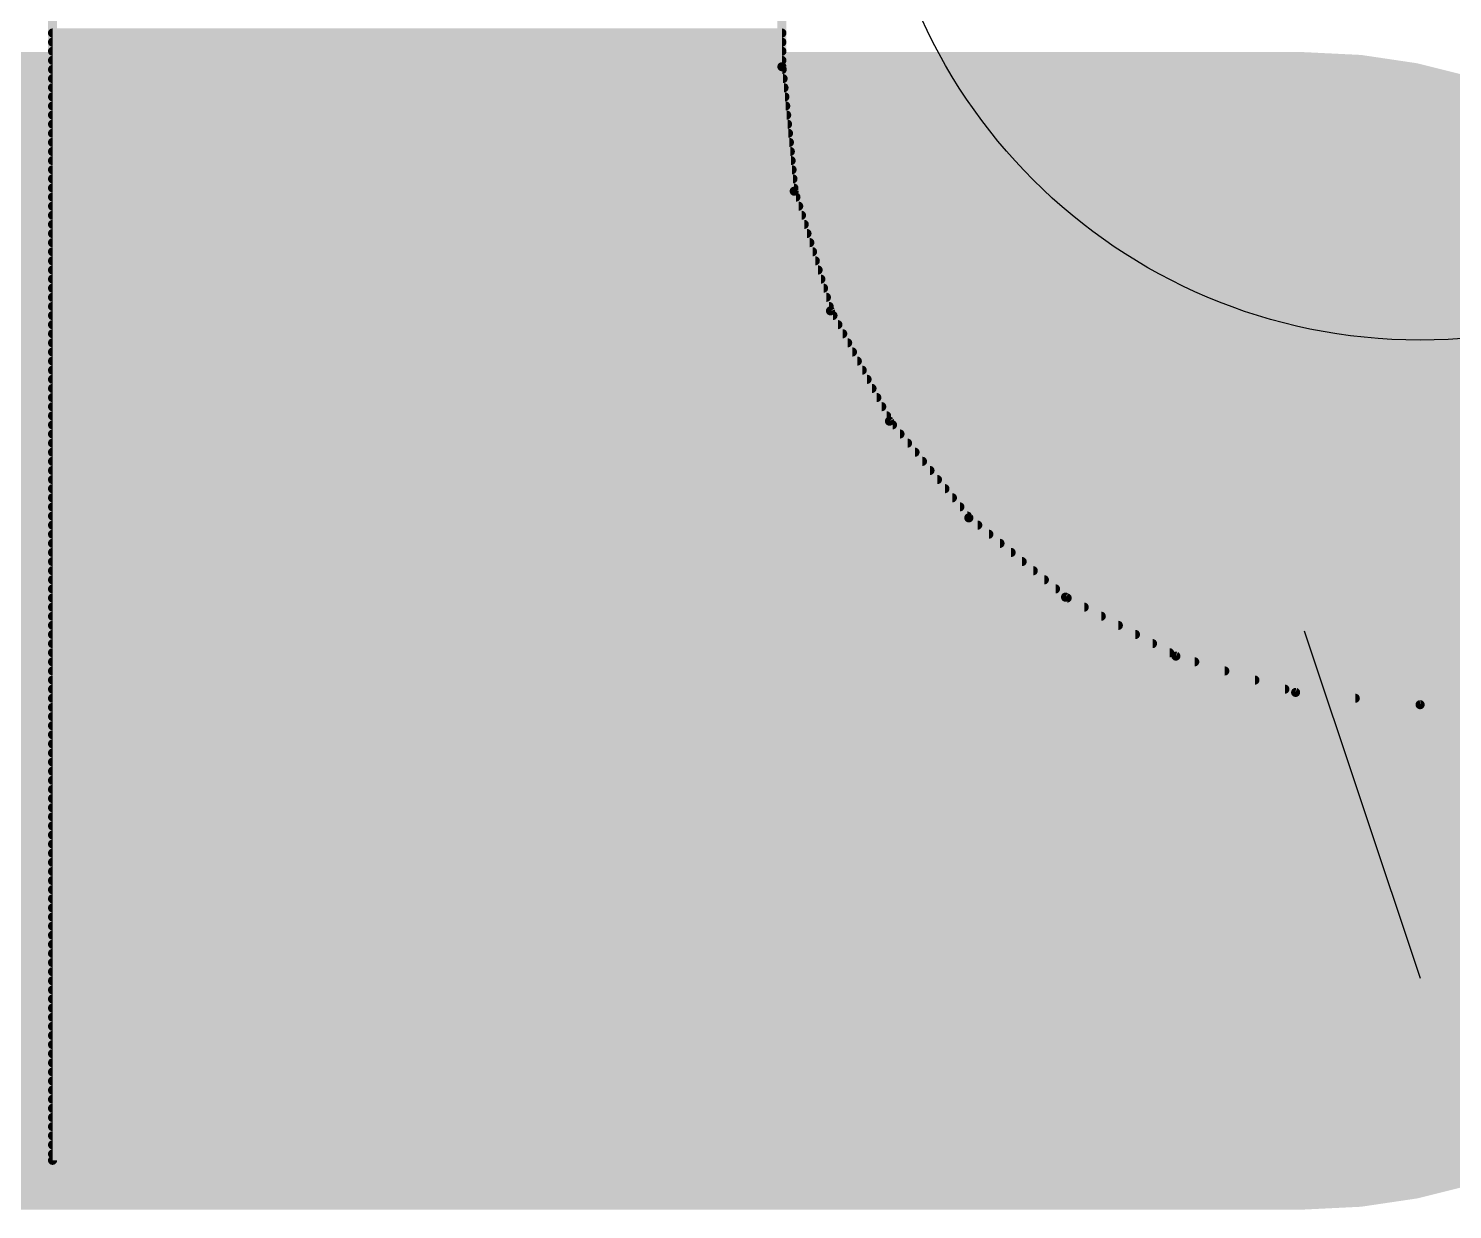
# Model space of a CAD drawing. Extents: x -15 to 70, y 0 to 100.
# Drawn here: x 36.32 to 37.882, y 58.899 to 60.195 of the extents above; entities that cross this region are included whole.
import ezdxf

# ---------------------------------------------------------------- set-up
doc = ezdxf.new("R2010")
doc.units = 0
for name, color, linetype in [('1', 12, 'CONTINUOUS'), ('16', 132, 'CONTINUOUS'), ('19', 53, 'CONTINUOUS'), ('20', 31, 'CONTINUOUS')]:
    doc.layers.add(name, color=color, linetype=linetype)

# ---------------------------------------------------------------- blocks, each defined once
blk = doc.blocks.new('RECT')
blk.add_solid([(-0.5, -0.5), (0.5, -0.5), (-0.5, 0.5), (0.5, 0.5)])

msp = doc.modelspace()

# ---------------------------------------------------------------- linework, layer by layer
at = {"layer": '1', "const_width": 0.01}
for points in [[(36.346, 58.953), (36.346, 61.043)], [(37.146, 61.043), (37.146, 60.153)], [(36.346, 60.19), (37.146, 60.19)], [(36.346, 60.18), (37.146, 60.18)], [(36.346, 60.17), (37.146, 60.17)], [(36.346, 60.16), (37.146, 60.16)], [(36.346, 60.15), (37.1463, 60.15)], [(37.146, 60.153), (37.1594, 60.0164)], [(36.346, 60.14), (37.1473, 60.14)], [(36.346, 60.13), (37.1483, 60.13)], [(36.346, 60.12), (37.1493, 60.12)], [(36.346, 60.11), (37.1502, 60.11)], [(36.346, 60.1), (37.1512, 60.1)], [(36.346, 60.09), (37.1522, 60.09)], [(36.346, 60.08), (37.1532, 60.08)], [(36.346, 60.07), (37.1542, 60.07)], [(36.346, 60.06), (37.1552, 60.06)], [(36.346, 60.05), (37.1561, 60.05)], [(36.346, 60.04), (37.1571, 60.04)], [(36.346, 60.03), (37.1581, 60.03)], [(36.346, 60.02), (37.1591, 60.02)], [(36.346, 60.01), (37.1614, 60.01)], [(37.1594, 60.0164), (37.1993, 59.8851)], [(36.346, 60), (37.1644, 60)], [(36.346, 59.99), (37.1675, 59.99)], [(36.346, 59.98), (37.1705, 59.98)], [(36.346, 59.97), (37.1735, 59.97)], [(36.346, 59.96), (37.1766, 59.96)], [(36.346, 59.95), (37.1796, 59.95)], [(36.346, 59.94), (37.1826, 59.94)], [(36.346, 59.93), (37.1857, 59.93)], [(36.346, 59.92), (37.1887, 59.92)], [(36.346, 59.91), (37.1917, 59.91)], [(36.346, 59.9), (37.1948, 59.9)], [(36.346, 59.89), (37.1978, 59.89)], [(37.1993, 59.8851), (37.264, 59.7641)], [(36.346, 59.88), (37.202, 59.88)], [(36.346, 59.87), (37.2074, 59.87)], [(36.346, 59.86), (37.2127, 59.86)], [(36.346, 59.85), (37.2181, 59.85)], [(36.346, 59.84), (37.2234, 59.84)], [(36.346, 59.83), (37.2287, 59.83)], [(36.346, 59.82), (37.2341, 59.82)], [(36.346, 59.81), (37.2394, 59.81)], [(36.346, 59.8), (37.2448, 59.8)], [(36.346, 59.79), (37.2501, 59.79)], [(36.346, 59.78), (37.2555, 59.78)], [(36.346, 59.77), (37.2608, 59.77)], [(36.346, 59.76), (37.2673, 59.76)], [(37.264, 59.7641), (37.351, 59.658)], [(36.346, 59.75), (37.2755, 59.75)], [(36.346, 59.74), (37.2838, 59.74)], [(36.346, 59.73), (37.292, 59.73)], [(36.346, 59.72), (37.3002, 59.72)], [(36.346, 59.71), (37.3084, 59.71)], [(36.346, 59.7), (37.3166, 59.7)], [(36.346, 59.69), (37.3248, 59.69)], [(36.346, 59.68), (37.333, 59.68)], [(36.346, 59.67), (37.3412, 59.67)], [(36.346, 59.66), (37.3494, 59.66)], [(36.346, 59.65), (37.3608, 59.65)], [(37.351, 59.658), (37.4571, 59.571)], [(36.346, 59.64), (37.373, 59.64)], [(36.346, 59.63), (37.3852, 59.63)], [(36.346, 59.62), (37.3974, 59.62)], [(36.346, 59.61), (37.4095, 59.61)], [(36.346, 59.6), (37.4217, 59.6)], [(36.346, 59.59), (37.4339, 59.59)], [(36.346, 59.58), (37.4461, 59.58)], [(36.346, 59.57), (37.4589, 59.57)], [(37.4571, 59.571), (37.5781, 59.5063)], [(36.346, 59.56), (37.4776, 59.56)], [(36.346, 59.55), (37.4963, 59.55)], [(36.346, 59.54), (37.515, 59.54)], [(36.346, 59.53), (37.5338, 59.53)], [(36.346, 59.52), (37.5525, 59.52)], [(36.346, 59.51), (37.5712, 59.51)], [(37.5781, 59.5063), (37.7094, 59.4665)], [(36.346, 59.5), (37.5988, 59.5)], [(36.346, 59.49), (37.6318, 59.49)], [(36.346, 59.48), (37.6648, 59.48)], [(36.346, 59.47), (37.6977, 59.47)], [(36.346, 59.46), (37.7749, 59.46)], [(37.7094, 59.4665), (37.846, 59.453)], [(37.846, 59.453), (37.9826, 59.4665)], [(36.346, 59.45), (39.346, 59.45)], [(36.346, 59.44), (39.346, 59.44)], [(36.346, 59.43), (39.346, 59.43)], [(36.346, 59.42), (39.346, 59.42)], [(36.346, 59.41), (39.346, 59.41)], [(36.346, 59.4), (39.346, 59.4)], [(36.346, 59.39), (39.346, 59.39)], [(36.346, 59.38), (39.346, 59.38)], [(36.346, 59.37), (39.346, 59.37)], [(36.346, 59.36), (39.346, 59.36)], [(36.346, 59.35), (39.346, 59.35)], [(36.346, 59.34), (39.346, 59.34)], [(36.346, 59.33), (39.346, 59.33)], [(36.346, 59.32), (39.346, 59.32)], [(36.346, 59.31), (39.346, 59.31)], [(36.346, 59.3), (39.346, 59.3)], [(36.346, 59.29), (39.346, 59.29)], [(36.346, 59.28), (39.346, 59.28)], [(36.346, 59.27), (39.346, 59.27)], [(36.346, 59.26), (39.346, 59.26)], [(36.346, 59.25), (39.346, 59.25)], [(36.346, 59.24), (39.346, 59.24)], [(36.346, 59.23), (39.346, 59.23)], [(36.346, 59.22), (39.346, 59.22)], [(36.346, 59.21), (39.346, 59.21)], [(36.346, 59.2), (39.346, 59.2)], [(36.346, 59.19), (39.346, 59.19)], [(36.346, 59.18), (39.346, 59.18)], [(36.346, 59.17), (39.346, 59.17)], [(36.346, 59.16), (39.346, 59.16)], [(36.346, 59.15), (39.346, 59.15)], [(36.346, 59.14), (39.346, 59.14)], [(36.346, 59.13), (39.346, 59.13)], [(36.346, 59.12), (39.346, 59.12)], [(36.346, 59.11), (39.346, 59.11)], [(36.346, 59.1), (39.346, 59.1)], [(36.346, 59.09), (39.346, 59.09)], [(36.346, 59.08), (39.346, 59.08)], [(36.346, 59.07), (39.346, 59.07)], [(36.346, 59.06), (39.346, 59.06)], [(36.346, 59.05), (39.346, 59.05)], [(36.346, 59.04), (39.346, 59.04)], [(36.346, 59.03), (39.346, 59.03)], [(36.346, 59.02), (39.346, 59.02)], [(36.346, 59.01), (39.346, 59.01)], [(36.346, 59), (39.346, 59)], [(36.346, 58.99), (39.346, 58.99)], [(36.346, 58.98), (39.346, 58.98)], [(36.346, 58.97), (39.346, 58.97)], [(36.346, 58.96), (39.346, 58.96)], [(39.346, 58.953), (36.346, 58.953)]]:
    msp.add_lwpolyline(points, dxfattribs=at)
at = {"layer": '1', "const_width": 0.005}
for points in [[(36.346, 60.1925, 1), (36.346, 60.1875)], [(36.346, 60.1825, 1), (36.346, 60.1775)], [(37.146, 60.1875, 1), (37.146, 60.1925)], [(37.146, 60.1775, 1), (37.146, 60.1825)], [(36.346, 60.1725, 1), (36.346, 60.1675)], [(37.146, 60.1675, 1), (37.146, 60.1725)], [(36.346, 60.1625, 1), (36.346, 60.1575)], [(36.346, 60.1525, 1), (36.346, 60.1475)], [(37.1485, 60.1532, 1), (37.1435, 60.1528)], [(37.1435, 60.153, 1), (37.1485, 60.153)], [(37.146, 60.1575, 1), (37.146, 60.1625)], [(37.1463, 60.1475, 1), (37.1463, 60.1525)], [(36.346, 60.1425, 1), (36.346, 60.1375)], [(37.1473, 60.1375, 1), (37.1473, 60.1425)], [(36.346, 60.1325, 1), (36.346, 60.1275)], [(36.346, 60.1225, 1), (36.346, 60.1175)], [(37.1483, 60.1275, 1), (37.1483, 60.1325)], [(37.1493, 60.1175, 1), (37.1493, 60.1225)], [(36.346, 60.1125, 1), (36.346, 60.1075)], [(36.346, 60.1025, 1), (36.346, 60.0975)], [(37.1502, 60.1075, 1), (37.1502, 60.1125)], [(37.1512, 60.0975, 1), (37.1512, 60.1025)], [(36.346, 60.0925, 1), (36.346, 60.0875)], [(37.1522, 60.0875, 1), (37.1522, 60.0925)], [(36.346, 60.0825, 1), (36.346, 60.0775)], [(36.346, 60.0725, 1), (36.346, 60.0675)], [(37.1532, 60.0775, 1), (37.1532, 60.0825)], [(37.1542, 60.0675, 1), (37.1542, 60.0725)], [(36.346, 60.0625, 1), (36.346, 60.0575)], [(37.1552, 60.0575, 1), (37.1552, 60.0625)], [(36.346, 60.0525, 1), (36.346, 60.0475)], [(36.346, 60.0425, 1), (36.346, 60.0375)], [(37.1561, 60.0475, 1), (37.1561, 60.0525)], [(37.1571, 60.0375, 1), (37.1571, 60.0425)], [(36.346, 60.0325, 1), (36.346, 60.0275)], [(37.1581, 60.0275, 1), (37.1581, 60.0325)], [(36.346, 60.0225, 1), (36.346, 60.0175)], [(36.346, 60.0125, 1), (36.346, 60.0075)], [(37.1618, 60.0172, 1), (37.1571, 60.0157)], [(37.157, 60.0162, 1), (37.1619, 60.0167)], [(37.1591, 60.0175, 1), (37.1591, 60.0225)], [(37.1614, 60.0075, 1), (37.1614, 60.0125)], [(36.346, 60.0025, 1), (36.346, 59.9975)], [(36.346, 59.9925, 1), (36.346, 59.9875)], [(37.1644, 59.9975, 1), (37.1644, 60.0025)], [(37.1675, 59.9875, 1), (37.1675, 59.9925)], [(36.346, 59.9825, 1), (36.346, 59.9775)], [(37.1705, 59.9775, 1), (37.1705, 59.9825)], [(36.346, 59.9725, 1), (36.346, 59.9675)], [(36.346, 59.9625, 1), (36.346, 59.9575)], [(37.1735, 59.9675, 1), (37.1735, 59.9725)], [(37.1766, 59.9575, 1), (37.1766, 59.9625)], [(36.346, 59.9525, 1), (36.346, 59.9475)], [(37.1796, 59.9475, 1), (37.1796, 59.9525)], [(36.346, 59.9425, 1), (36.346, 59.9375)], [(36.346, 59.9325, 1), (36.346, 59.9275)], [(37.1826, 59.9375, 1), (37.1826, 59.9425)], [(37.1857, 59.9275, 1), (37.1857, 59.9325)], [(36.346, 59.9225, 1), (36.346, 59.9175)], [(37.1887, 59.9175, 1), (37.1887, 59.9225)], [(36.346, 59.9125, 1), (36.346, 59.9075)], [(36.346, 59.9025, 1), (36.346, 59.8975)], [(37.1917, 59.9075, 1), (37.1917, 59.9125)], [(37.1948, 59.8975, 1), (37.1948, 59.9025)], [(36.346, 59.8925, 1), (36.346, 59.8875)], [(37.2015, 59.8863, 1), (37.1971, 59.8839)], [(37.1969, 59.8844, 1), (37.2017, 59.8858)], [(37.1978, 59.8875, 1), (37.1978, 59.8925)], [(36.346, 59.8825, 1), (36.346, 59.8775)], [(36.346, 59.8725, 1), (36.346, 59.8675)], [(37.202, 59.8775, 1), (37.202, 59.8825)], [(37.2074, 59.8675, 1), (37.2074, 59.8725)], [(36.346, 59.8625, 1), (36.346, 59.8575)], [(36.346, 59.8525, 1), (36.346, 59.8475)], [(37.2127, 59.8575, 1), (37.2127, 59.8625)], [(37.2181, 59.8475, 1), (37.2181, 59.8525)], [(36.346, 59.8425, 1), (36.346, 59.8375)], [(37.2234, 59.8375, 1), (37.2234, 59.8425)], [(36.346, 59.8325, 1), (36.346, 59.8275)], [(36.346, 59.8225, 1), (36.346, 59.8175)], [(37.2287, 59.8275, 1), (37.2287, 59.8325)], [(37.2341, 59.8175, 1), (37.2341, 59.8225)], [(36.346, 59.8125, 1), (36.346, 59.8075)], [(37.2394, 59.8075, 1), (37.2394, 59.8125)], [(36.346, 59.8025, 1), (36.346, 59.7975)], [(36.346, 59.7925, 1), (36.346, 59.7875)], [(37.2448, 59.7975, 1), (37.2448, 59.8025)], [(37.2501, 59.7875, 1), (37.2501, 59.7925)], [(36.346, 59.7825, 1), (36.346, 59.7775)], [(37.2555, 59.7775, 1), (37.2555, 59.7825)], [(36.346, 59.7725, 1), (36.346, 59.7675)], [(36.346, 59.7625, 1), (36.346, 59.7575)], [(37.2608, 59.7675, 1), (37.2608, 59.7725)], [(37.2659, 59.7657, 1), (37.262, 59.7625)], [(37.2618, 59.7629, 1), (37.2662, 59.7653)], [(37.2673, 59.7575, 1), (37.2673, 59.7625)], [(36.346, 59.7525, 1), (36.346, 59.7475)], [(36.346, 59.7425, 1), (36.346, 59.7375)], [(37.2755, 59.7475, 1), (37.2755, 59.7525)], [(37.2838, 59.7375, 1), (37.2838, 59.7425)], [(36.346, 59.7325, 1), (36.346, 59.7275)], [(37.292, 59.7275, 1), (37.292, 59.7325)], [(36.346, 59.7225, 1), (36.346, 59.7175)], [(36.346, 59.7125, 1), (36.346, 59.7075)], [(37.3002, 59.7175, 1), (37.3002, 59.7225)], [(37.3084, 59.7075, 1), (37.3084, 59.7125)], [(36.346, 59.7025, 1), (36.346, 59.6975)], [(37.3166, 59.6975, 1), (37.3166, 59.7025)], [(36.346, 59.6925, 1), (36.346, 59.6875)], [(36.346, 59.6825, 1), (36.346, 59.6775)], [(37.3248, 59.6875, 1), (37.3248, 59.6925)], [(37.333, 59.6775, 1), (37.333, 59.6825)], [(36.346, 59.6725, 1), (36.346, 59.6675)], [(37.3412, 59.6675, 1), (37.3412, 59.6725)], [(36.346, 59.6625, 1), (36.346, 59.6575)], [(36.346, 59.6525, 1), (36.346, 59.6475)], [(37.3526, 59.66, 1), (37.3494, 59.6561)], [(37.3491, 59.6564, 1), (37.353, 59.6596)], [(37.3494, 59.6575, 1), (37.3494, 59.6625)], [(37.3608, 59.6475, 1), (37.3608, 59.6525)], [(36.346, 59.6425, 1), (36.346, 59.6375)], [(37.373, 59.6375, 1), (37.373, 59.6425)], [(36.346, 59.6325, 1), (36.346, 59.6275)], [(36.346, 59.6225, 1), (36.346, 59.6175)], [(37.3852, 59.6275, 1), (37.3852, 59.6325)], [(37.3974, 59.6175, 1), (37.3974, 59.6225)], [(36.346, 59.6125, 1), (36.346, 59.6075)], [(36.346, 59.6025, 1), (36.346, 59.5975)], [(37.4095, 59.6075, 1), (37.4095, 59.6125)], [(37.4217, 59.5975, 1), (37.4217, 59.6025)], [(36.346, 59.5925, 1), (36.346, 59.5875)], [(37.4339, 59.5875, 1), (37.4339, 59.5925)], [(36.346, 59.5825, 1), (36.346, 59.5775)], [(36.346, 59.5725, 1), (36.346, 59.5675)], [(37.4461, 59.5775, 1), (37.4461, 59.5825)], [(37.4583, 59.5732, 1), (37.4559, 59.5688)], [(37.4555, 59.569, 1), (37.4587, 59.5729)], [(37.4589, 59.5675, 1), (37.4589, 59.5725)], [(36.346, 59.5625, 1), (36.346, 59.5575)], [(37.4776, 59.5575, 1), (37.4776, 59.5625)], [(36.346, 59.5525, 1), (36.346, 59.5475)], [(36.346, 59.5425, 1), (36.346, 59.5375)], [(37.4963, 59.5475, 1), (37.4963, 59.5525)], [(37.515, 59.5375, 1), (37.515, 59.5425)], [(36.346, 59.5325, 1), (36.346, 59.5275)], [(37.5338, 59.5275, 1), (37.5338, 59.5325)], [(36.346, 59.5225, 1), (36.346, 59.5175)], [(36.346, 59.5125, 1), (36.346, 59.5075)], [(37.5525, 59.5175, 1), (37.5525, 59.5225)], [(37.5712, 59.5075, 1), (37.5712, 59.5125)], [(37.5788, 59.5087, 1), (37.5774, 59.5039)], [(37.5769, 59.5041, 1), (37.5793, 59.5085)], [(36.346, 59.5025, 1), (36.346, 59.4975)], [(36.346, 59.4925, 1), (36.346, 59.4875)], [(37.5988, 59.4975, 1), (37.5988, 59.5025)], [(37.6318, 59.4875, 1), (37.6318, 59.4925)], [(36.346, 59.4825, 1), (36.346, 59.4775)], [(37.6648, 59.4775, 1), (37.6648, 59.4825)], [(36.346, 59.4725, 1), (36.346, 59.4675)], [(36.346, 59.4625, 1), (36.346, 59.4575)], [(37.6977, 59.4675, 1), (37.6977, 59.4725)], [(37.7097, 59.4689, 1), (37.7092, 59.464)], [(37.7087, 59.4641, 1), (37.7102, 59.4688)], [(37.7749, 59.4575, 1), (37.7749, 59.4625)], [(36.346, 59.4525, 1), (36.346, 59.4475)], [(37.8458, 59.4555, 1), (37.8462, 59.4505)], [(37.8458, 59.4505, 1), (37.8462, 59.4555)], [(36.346, 59.4425, 1), (36.346, 59.4375)], [(36.346, 59.4325, 1), (36.346, 59.4275)], [(36.346, 59.4225, 1), (36.346, 59.4175)], [(36.346, 59.4125, 1), (36.346, 59.4075)], [(36.346, 59.4025, 1), (36.346, 59.3975)], [(36.346, 59.3925, 1), (36.346, 59.3875)], [(36.346, 59.3825, 1), (36.346, 59.3775)], [(36.346, 59.3725, 1), (36.346, 59.3675)], [(36.346, 59.3625, 1), (36.346, 59.3575)], [(36.346, 59.3525, 1), (36.346, 59.3475)], [(36.346, 59.3425, 1), (36.346, 59.3375)], [(36.346, 59.3325, 1), (36.346, 59.3275)], [(36.346, 59.3225, 1), (36.346, 59.3175)], [(36.346, 59.3125, 1), (36.346, 59.3075)], [(36.346, 59.3025, 1), (36.346, 59.2975)], [(36.346, 59.2925, 1), (36.346, 59.2875)], [(36.346, 59.2825, 1), (36.346, 59.2775)], [(36.346, 59.2725, 1), (36.346, 59.2675)], [(36.346, 59.2625, 1), (36.346, 59.2575)], [(36.346, 59.2525, 1), (36.346, 59.2475)], [(36.346, 59.2425, 1), (36.346, 59.2375)], [(36.346, 59.2325, 1), (36.346, 59.2275)], [(36.346, 59.2225, 1), (36.346, 59.2175)], [(36.346, 59.2125, 1), (36.346, 59.2075)], [(36.346, 59.2025, 1), (36.346, 59.1975)], [(36.346, 59.1925, 1), (36.346, 59.1875)], [(36.346, 59.1825, 1), (36.346, 59.1775)], [(36.346, 59.1725, 1), (36.346, 59.1675)], [(36.346, 59.1625, 1), (36.346, 59.1575)], [(36.346, 59.1525, 1), (36.346, 59.1475)], [(36.346, 59.1425, 1), (36.346, 59.1375)], [(36.346, 59.1325, 1), (36.346, 59.1275)], [(36.346, 59.1225, 1), (36.346, 59.1175)], [(36.346, 59.1125, 1), (36.346, 59.1075)], [(36.346, 59.1025, 1), (36.346, 59.0975)], [(36.346, 59.0925, 1), (36.346, 59.0875)], [(36.346, 59.0825, 1), (36.346, 59.0775)], [(36.346, 59.0725, 1), (36.346, 59.0675)], [(36.346, 59.0625, 1), (36.346, 59.0575)], [(36.346, 59.0525, 1), (36.346, 59.0475)], [(36.346, 59.0425, 1), (36.346, 59.0375)], [(36.346, 59.0325, 1), (36.346, 59.0275)], [(36.346, 59.0225, 1), (36.346, 59.0175)], [(36.346, 59.0125, 1), (36.346, 59.0075)], [(36.346, 59.0025, 1), (36.346, 58.9975)], [(36.346, 58.9925, 1), (36.346, 58.9875)], [(36.346, 58.9825, 1), (36.346, 58.9775)], [(36.346, 58.9725, 1), (36.346, 58.9675)], [(36.346, 58.9625, 1), (36.346, 58.9575)], [(36.346, 58.9555, 1), (36.346, 58.9505)], [(36.3435, 58.953, 1), (36.3485, 58.953)]]:
    msp.add_lwpolyline(points, format="xyb", dxfattribs=at)
at = {"layer": '16'}
for points, const_width in [([(36.346, 58.953), (36.346, 61.043)], 0.01), ([(37.146, 61.043), (37.146, 60.153)], 0.01), ([(36.346, 60.19), (37.146, 60.19)], 0.01), ([(36.346, 60.18), (37.146, 60.18)], 0.01), ([(37.719, 59.534), (24.863, 59.534)], 1.27), ([(36.346, 60.17), (37.146, 60.17)], 0.01), ([(36.346, 60.16), (37.146, 60.16)], 0.01), ([(36.346, 60.15), (37.1463, 60.15)], 0.01), ([(37.146, 60.153), (37.1594, 60.0164)], 0.01), ([(36.346, 60.14), (37.1473, 60.14)], 0.01), ([(36.346, 60.13), (37.1483, 60.13)], 0.01), ([(36.346, 60.12), (37.1493, 60.12)], 0.01), ([(36.346, 60.11), (37.1502, 60.11)], 0.01), ([(36.346, 60.1), (37.1512, 60.1)], 0.01), ([(36.346, 60.09), (37.1522, 60.09)], 0.01), ([(36.346, 60.08), (37.1532, 60.08)], 0.01), ([(36.346, 60.07), (37.1542, 60.07)], 0.01), ([(36.346, 60.06), (37.1552, 60.06)], 0.01), ([(36.346, 60.05), (37.1561, 60.05)], 0.01), ([(36.346, 60.04), (37.1571, 60.04)], 0.01), ([(36.346, 60.03), (37.1581, 60.03)], 0.01), ([(36.346, 60.02), (37.1591, 60.02)], 0.01), ([(36.346, 60.01), (37.1614, 60.01)], 0.01), ([(37.1594, 60.0164), (37.1993, 59.8851)], 0.01), ([(36.346, 60), (37.1644, 60)], 0.01), ([(36.346, 59.99), (37.1675, 59.99)], 0.01), ([(36.346, 59.98), (37.1705, 59.98)], 0.01), ([(36.346, 59.97), (37.1735, 59.97)], 0.01), ([(36.346, 59.96), (37.1766, 59.96)], 0.01), ([(36.346, 59.95), (37.1796, 59.95)], 0.01), ([(36.346, 59.94), (37.1826, 59.94)], 0.01), ([(36.346, 59.93), (37.1857, 59.93)], 0.01), ([(36.346, 59.92), (37.1887, 59.92)], 0.01), ([(36.346, 59.91), (37.1917, 59.91)], 0.01), ([(36.346, 59.9), (37.1948, 59.9)], 0.01), ([(36.346, 59.89), (37.1978, 59.89)], 0.01), ([(37.1993, 59.8851), (37.264, 59.7641)], 0.01), ([(36.346, 59.88), (37.202, 59.88)], 0.01), ([(36.346, 59.87), (37.2074, 59.87)], 0.01), ([(36.346, 59.86), (37.2127, 59.86)], 0.01), ([(36.346, 59.85), (37.2181, 59.85)], 0.01), ([(36.346, 59.84), (37.2234, 59.84)], 0.01), ([(36.346, 59.83), (37.2287, 59.83)], 0.01), ([(36.346, 59.82), (37.2341, 59.82)], 0.01), ([(36.346, 59.81), (37.2394, 59.81)], 0.01), ([(36.346, 59.8), (37.2448, 59.8)], 0.01), ([(36.346, 59.79), (37.2501, 59.79)], 0.01), ([(36.346, 59.78), (37.2555, 59.78)], 0.01), ([(36.346, 59.77), (37.2608, 59.77)], 0.01), ([(36.346, 59.76), (37.2673, 59.76)], 0.01), ([(37.264, 59.7641), (37.351, 59.658)], 0.01), ([(36.346, 59.75), (37.2755, 59.75)], 0.01), ([(36.346, 59.74), (37.2838, 59.74)], 0.01), ([(36.346, 59.73), (37.292, 59.73)], 0.01), ([(36.346, 59.72), (37.3002, 59.72)], 0.01), ([(36.346, 59.71), (37.3084, 59.71)], 0.01), ([(36.346, 59.7), (37.3166, 59.7)], 0.01), ([(36.346, 59.69), (37.3248, 59.69)], 0.01), ([(36.346, 59.68), (37.333, 59.68)], 0.01), ([(36.346, 59.67), (37.3412, 59.67)], 0.01), ([(36.346, 59.66), (37.3494, 59.66)], 0.01), ([(36.346, 59.65), (37.3608, 59.65)], 0.01), ([(37.351, 59.658), (37.4571, 59.571)], 0.01), ([(36.346, 59.64), (37.373, 59.64)], 0.01), ([(36.346, 59.63), (37.3852, 59.63)], 0.01), ([(36.346, 59.62), (37.3974, 59.62)], 0.01), ([(36.346, 59.61), (37.4095, 59.61)], 0.01), ([(36.346, 59.6), (37.4217, 59.6)], 0.01), ([(36.346, 59.59), (37.4339, 59.59)], 0.01), ([(36.346, 59.58), (37.4461, 59.58)], 0.01), ([(36.346, 59.57), (37.4589, 59.57)], 0.01), ([(37.4571, 59.571), (37.5781, 59.5063)], 0.01), ([(36.346, 59.56), (37.4776, 59.56)], 0.01), ([(36.346, 59.55), (37.4963, 59.55)], 0.01), ([(36.346, 59.54), (37.515, 59.54)], 0.01), ([(36.346, 59.53), (37.5338, 59.53)], 0.01), ([(36.346, 59.52), (37.5525, 59.52)], 0.01), ([(36.346, 59.51), (37.5712, 59.51)], 0.01), ([(37.5781, 59.5063), (37.7094, 59.4665)], 0.01), ([(36.346, 59.5), (37.5988, 59.5)], 0.01), ([(36.346, 59.49), (37.6318, 59.49)], 0.01), ([(36.346, 59.48), (37.6648, 59.48)], 0.01), ([(36.346, 59.47), (37.6977, 59.47)], 0.01), ([(36.346, 59.46), (37.7749, 59.46)], 0.01), ([(37.7094, 59.4665), (37.846, 59.453)], 0.01), ([(37.846, 59.453), (37.9826, 59.4665)], 0.01), ([(36.346, 59.45), (39.346, 59.45)], 0.01), ([(36.346, 59.44), (39.346, 59.44)], 0.01), ([(36.346, 59.43), (39.346, 59.43)], 0.01), ([(36.346, 59.42), (39.346, 59.42)], 0.01), ([(36.346, 59.41), (39.346, 59.41)], 0.01), ([(36.346, 59.4), (39.346, 59.4)], 0.01), ([(36.346, 59.39), (39.346, 59.39)], 0.01), ([(36.346, 59.38), (39.346, 59.38)], 0.01), ([(36.346, 59.37), (39.346, 59.37)], 0.01), ([(36.346, 59.36), (39.346, 59.36)], 0.01), ([(36.346, 59.35), (39.346, 59.35)], 0.01), ([(36.346, 59.34), (39.346, 59.34)], 0.01), ([(36.346, 59.33), (39.346, 59.33)], 0.01), ([(36.346, 59.32), (39.346, 59.32)], 0.01), ([(36.346, 59.31), (39.346, 59.31)], 0.01), ([(36.346, 59.3), (39.346, 59.3)], 0.01), ([(36.346, 59.29), (39.346, 59.29)], 0.01), ([(36.346, 59.28), (39.346, 59.28)], 0.01), ([(36.346, 59.27), (39.346, 59.27)], 0.01), ([(36.346, 59.26), (39.346, 59.26)], 0.01), ([(36.346, 59.25), (39.346, 59.25)], 0.01), ([(36.346, 59.24), (39.346, 59.24)], 0.01), ([(36.346, 59.23), (39.346, 59.23)], 0.01), ([(36.346, 59.22), (39.346, 59.22)], 0.01), ([(36.346, 59.21), (39.346, 59.21)], 0.01), ([(36.346, 59.2), (39.346, 59.2)], 0.01), ([(36.346, 59.19), (39.346, 59.19)], 0.01), ([(36.346, 59.18), (39.346, 59.18)], 0.01), ([(36.346, 59.17), (39.346, 59.17)], 0.01), ([(36.346, 59.16), (39.346, 59.16)], 0.01), ([(36.346, 59.15), (39.346, 59.15)], 0.01), ([(36.346, 59.14), (39.346, 59.14)], 0.01), ([(36.346, 59.13), (39.346, 59.13)], 0.01), ([(36.346, 59.12), (39.346, 59.12)], 0.01), ([(36.346, 59.11), (39.346, 59.11)], 0.01), ([(36.346, 59.1), (39.346, 59.1)], 0.01), ([(36.346, 59.09), (39.346, 59.09)], 0.01), ([(36.346, 59.08), (39.346, 59.08)], 0.01), ([(36.346, 59.07), (39.346, 59.07)], 0.01), ([(36.346, 59.06), (39.346, 59.06)], 0.01), ([(36.346, 59.05), (39.346, 59.05)], 0.01), ([(36.346, 59.04), (39.346, 59.04)], 0.01), ([(36.346, 59.03), (39.346, 59.03)], 0.01), ([(36.346, 59.02), (39.346, 59.02)], 0.01), ([(36.346, 59.01), (39.346, 59.01)], 0.01), ([(36.346, 59), (39.346, 59)], 0.01), ([(36.346, 58.99), (39.346, 58.99)], 0.01), ([(36.346, 58.98), (39.346, 58.98)], 0.01), ([(36.346, 58.97), (39.346, 58.97)], 0.01), ([(36.346, 58.96), (39.346, 58.96)], 0.01), ([(39.346, 58.953), (36.346, 58.953)], 0.01)]:
    msp.add_lwpolyline(points, dxfattribs=dict(at, const_width=const_width))
for points, const_width in [([(36.346, 60.1925, 1), (36.346, 60.1875)], 0.005), ([(36.346, 60.1825, 1), (36.346, 60.1775)], 0.005), ([(37.146, 60.1875, 1), (37.146, 60.1925)], 0.005), ([(37.146, 60.1775, 1), (37.146, 60.1825)], 0.005), ([(36.346, 60.1725, 1), (36.346, 60.1675)], 0.005), ([(37.146, 60.1675, 1), (37.146, 60.1725)], 0.005), ([(37.719, 59.2165, 1), (37.719, 59.8515)], 0.635), ([(36.346, 60.1625, 1), (36.346, 60.1575)], 0.005), ([(36.346, 60.1525, 1), (36.346, 60.1475)], 0.005), ([(37.1485, 60.1532, 1), (37.1435, 60.1528)], 0.005), ([(37.1435, 60.153, 1), (37.1485, 60.153)], 0.005), ([(37.146, 60.1575, 1), (37.146, 60.1625)], 0.005), ([(37.1463, 60.1475, 1), (37.1463, 60.1525)], 0.005), ([(36.346, 60.1425, 1), (36.346, 60.1375)], 0.005), ([(37.1473, 60.1375, 1), (37.1473, 60.1425)], 0.005), ([(36.346, 60.1325, 1), (36.346, 60.1275)], 0.005), ([(36.346, 60.1225, 1), (36.346, 60.1175)], 0.005), ([(37.1483, 60.1275, 1), (37.1483, 60.1325)], 0.005), ([(37.1493, 60.1175, 1), (37.1493, 60.1225)], 0.005), ([(36.346, 60.1125, 1), (36.346, 60.1075)], 0.005), ([(36.346, 60.1025, 1), (36.346, 60.0975)], 0.005), ([(37.1502, 60.1075, 1), (37.1502, 60.1125)], 0.005), ([(37.1512, 60.0975, 1), (37.1512, 60.1025)], 0.005), ([(36.346, 60.0925, 1), (36.346, 60.0875)], 0.005), ([(37.1522, 60.0875, 1), (37.1522, 60.0925)], 0.005), ([(36.346, 60.0825, 1), (36.346, 60.0775)], 0.005), ([(36.346, 60.0725, 1), (36.346, 60.0675)], 0.005), ([(37.1532, 60.0775, 1), (37.1532, 60.0825)], 0.005), ([(37.1542, 60.0675, 1), (37.1542, 60.0725)], 0.005), ([(36.346, 60.0625, 1), (36.346, 60.0575)], 0.005), ([(37.1552, 60.0575, 1), (37.1552, 60.0625)], 0.005), ([(36.346, 60.0525, 1), (36.346, 60.0475)], 0.005), ([(36.346, 60.0425, 1), (36.346, 60.0375)], 0.005), ([(37.1561, 60.0475, 1), (37.1561, 60.0525)], 0.005), ([(37.1571, 60.0375, 1), (37.1571, 60.0425)], 0.005), ([(36.346, 60.0325, 1), (36.346, 60.0275)], 0.005), ([(37.1581, 60.0275, 1), (37.1581, 60.0325)], 0.005), ([(36.346, 60.0225, 1), (36.346, 60.0175)], 0.005), ([(36.346, 60.0125, 1), (36.346, 60.0075)], 0.005), ([(37.1618, 60.0172, 1), (37.1571, 60.0157)], 0.005), ([(37.157, 60.0162, 1), (37.1619, 60.0167)], 0.005), ([(37.1591, 60.0175, 1), (37.1591, 60.0225)], 0.005), ([(37.1614, 60.0075, 1), (37.1614, 60.0125)], 0.005), ([(36.346, 60.0025, 1), (36.346, 59.9975)], 0.005), ([(36.346, 59.9925, 1), (36.346, 59.9875)], 0.005), ([(37.1644, 59.9975, 1), (37.1644, 60.0025)], 0.005), ([(37.1675, 59.9875, 1), (37.1675, 59.9925)], 0.005), ([(36.346, 59.9825, 1), (36.346, 59.9775)], 0.005), ([(37.1705, 59.9775, 1), (37.1705, 59.9825)], 0.005), ([(36.346, 59.9725, 1), (36.346, 59.9675)], 0.005), ([(36.346, 59.9625, 1), (36.346, 59.9575)], 0.005), ([(37.1735, 59.9675, 1), (37.1735, 59.9725)], 0.005), ([(37.1766, 59.9575, 1), (37.1766, 59.9625)], 0.005), ([(36.346, 59.9525, 1), (36.346, 59.9475)], 0.005), ([(37.1796, 59.9475, 1), (37.1796, 59.9525)], 0.005), ([(36.346, 59.9425, 1), (36.346, 59.9375)], 0.005), ([(36.346, 59.9325, 1), (36.346, 59.9275)], 0.005), ([(37.1826, 59.9375, 1), (37.1826, 59.9425)], 0.005), ([(37.1857, 59.9275, 1), (37.1857, 59.9325)], 0.005), ([(36.346, 59.9225, 1), (36.346, 59.9175)], 0.005), ([(37.1887, 59.9175, 1), (37.1887, 59.9225)], 0.005), ([(36.346, 59.9125, 1), (36.346, 59.9075)], 0.005), ([(36.346, 59.9025, 1), (36.346, 59.8975)], 0.005), ([(37.1917, 59.9075, 1), (37.1917, 59.9125)], 0.005), ([(37.1948, 59.8975, 1), (37.1948, 59.9025)], 0.005), ([(36.346, 59.8925, 1), (36.346, 59.8875)], 0.005), ([(37.2015, 59.8863, 1), (37.1971, 59.8839)], 0.005), ([(37.1969, 59.8844, 1), (37.2017, 59.8858)], 0.005), ([(37.1978, 59.8875, 1), (37.1978, 59.8925)], 0.005), ([(36.346, 59.8825, 1), (36.346, 59.8775)], 0.005), ([(36.346, 59.8725, 1), (36.346, 59.8675)], 0.005), ([(37.202, 59.8775, 1), (37.202, 59.8825)], 0.005), ([(37.2074, 59.8675, 1), (37.2074, 59.8725)], 0.005), ([(36.346, 59.8625, 1), (36.346, 59.8575)], 0.005), ([(36.346, 59.8525, 1), (36.346, 59.8475)], 0.005), ([(37.2127, 59.8575, 1), (37.2127, 59.8625)], 0.005), ([(37.2181, 59.8475, 1), (37.2181, 59.8525)], 0.005), ([(36.346, 59.8425, 1), (36.346, 59.8375)], 0.005), ([(37.2234, 59.8375, 1), (37.2234, 59.8425)], 0.005), ([(36.346, 59.8325, 1), (36.346, 59.8275)], 0.005), ([(36.346, 59.8225, 1), (36.346, 59.8175)], 0.005), ([(37.2287, 59.8275, 1), (37.2287, 59.8325)], 0.005), ([(37.2341, 59.8175, 1), (37.2341, 59.8225)], 0.005), ([(36.346, 59.8125, 1), (36.346, 59.8075)], 0.005), ([(37.2394, 59.8075, 1), (37.2394, 59.8125)], 0.005), ([(36.346, 59.8025, 1), (36.346, 59.7975)], 0.005), ([(36.346, 59.7925, 1), (36.346, 59.7875)], 0.005), ([(37.2448, 59.7975, 1), (37.2448, 59.8025)], 0.005), ([(37.2501, 59.7875, 1), (37.2501, 59.7925)], 0.005), ([(36.346, 59.7825, 1), (36.346, 59.7775)], 0.005), ([(37.2555, 59.7775, 1), (37.2555, 59.7825)], 0.005), ([(36.346, 59.7725, 1), (36.346, 59.7675)], 0.005), ([(36.346, 59.7625, 1), (36.346, 59.7575)], 0.005), ([(37.2608, 59.7675, 1), (37.2608, 59.7725)], 0.005), ([(37.2659, 59.7657, 1), (37.262, 59.7625)], 0.005), ([(37.2618, 59.7629, 1), (37.2662, 59.7653)], 0.005), ([(37.2673, 59.7575, 1), (37.2673, 59.7625)], 0.005), ([(36.346, 59.7525, 1), (36.346, 59.7475)], 0.005), ([(36.346, 59.7425, 1), (36.346, 59.7375)], 0.005), ([(37.2755, 59.7475, 1), (37.2755, 59.7525)], 0.005), ([(37.2838, 59.7375, 1), (37.2838, 59.7425)], 0.005), ([(36.346, 59.7325, 1), (36.346, 59.7275)], 0.005), ([(37.292, 59.7275, 1), (37.292, 59.7325)], 0.005), ([(36.346, 59.7225, 1), (36.346, 59.7175)], 0.005), ([(36.346, 59.7125, 1), (36.346, 59.7075)], 0.005), ([(37.3002, 59.7175, 1), (37.3002, 59.7225)], 0.005), ([(37.3084, 59.7075, 1), (37.3084, 59.7125)], 0.005), ([(36.346, 59.7025, 1), (36.346, 59.6975)], 0.005), ([(37.3166, 59.6975, 1), (37.3166, 59.7025)], 0.005), ([(36.346, 59.6925, 1), (36.346, 59.6875)], 0.005), ([(36.346, 59.6825, 1), (36.346, 59.6775)], 0.005), ([(37.3248, 59.6875, 1), (37.3248, 59.6925)], 0.005), ([(37.333, 59.6775, 1), (37.333, 59.6825)], 0.005), ([(36.346, 59.6725, 1), (36.346, 59.6675)], 0.005), ([(37.3412, 59.6675, 1), (37.3412, 59.6725)], 0.005), ([(36.346, 59.6625, 1), (36.346, 59.6575)], 0.005), ([(36.346, 59.6525, 1), (36.346, 59.6475)], 0.005), ([(37.3526, 59.66, 1), (37.3494, 59.6561)], 0.005), ([(37.3491, 59.6564, 1), (37.353, 59.6596)], 0.005), ([(37.3494, 59.6575, 1), (37.3494, 59.6625)], 0.005), ([(37.3608, 59.6475, 1), (37.3608, 59.6525)], 0.005), ([(36.346, 59.6425, 1), (36.346, 59.6375)], 0.005), ([(37.373, 59.6375, 1), (37.373, 59.6425)], 0.005), ([(36.346, 59.6325, 1), (36.346, 59.6275)], 0.005), ([(36.346, 59.6225, 1), (36.346, 59.6175)], 0.005), ([(37.3852, 59.6275, 1), (37.3852, 59.6325)], 0.005), ([(37.3974, 59.6175, 1), (37.3974, 59.6225)], 0.005), ([(36.346, 59.6125, 1), (36.346, 59.6075)], 0.005), ([(36.346, 59.6025, 1), (36.346, 59.5975)], 0.005), ([(37.4095, 59.6075, 1), (37.4095, 59.6125)], 0.005), ([(37.4217, 59.5975, 1), (37.4217, 59.6025)], 0.005), ([(36.346, 59.5925, 1), (36.346, 59.5875)], 0.005), ([(37.4339, 59.5875, 1), (37.4339, 59.5925)], 0.005), ([(36.346, 59.5825, 1), (36.346, 59.5775)], 0.005), ([(36.346, 59.5725, 1), (36.346, 59.5675)], 0.005), ([(37.4461, 59.5775, 1), (37.4461, 59.5825)], 0.005), ([(37.4583, 59.5732, 1), (37.4559, 59.5688)], 0.005), ([(37.4555, 59.569, 1), (37.4587, 59.5729)], 0.005), ([(37.4589, 59.5675, 1), (37.4589, 59.5725)], 0.005), ([(36.346, 59.5625, 1), (36.346, 59.5575)], 0.005), ([(37.4776, 59.5575, 1), (37.4776, 59.5625)], 0.005), ([(36.346, 59.5525, 1), (36.346, 59.5475)], 0.005), ([(36.346, 59.5425, 1), (36.346, 59.5375)], 0.005), ([(37.4963, 59.5475, 1), (37.4963, 59.5525)], 0.005), ([(37.515, 59.5375, 1), (37.515, 59.5425)], 0.005), ([(36.346, 59.5325, 1), (36.346, 59.5275)], 0.005), ([(37.5338, 59.5275, 1), (37.5338, 59.5325)], 0.005), ([(36.346, 59.5225, 1), (36.346, 59.5175)], 0.005), ([(36.346, 59.5125, 1), (36.346, 59.5075)], 0.005), ([(37.5525, 59.5175, 1), (37.5525, 59.5225)], 0.005), ([(37.5712, 59.5075, 1), (37.5712, 59.5125)], 0.005), ([(37.5788, 59.5087, 1), (37.5774, 59.5039)], 0.005), ([(37.5769, 59.5041, 1), (37.5793, 59.5085)], 0.005), ([(36.346, 59.5025, 1), (36.346, 59.4975)], 0.005), ([(36.346, 59.4925, 1), (36.346, 59.4875)], 0.005), ([(37.5988, 59.4975, 1), (37.5988, 59.5025)], 0.005), ([(37.6318, 59.4875, 1), (37.6318, 59.4925)], 0.005), ([(36.346, 59.4825, 1), (36.346, 59.4775)], 0.005), ([(37.6648, 59.4775, 1), (37.6648, 59.4825)], 0.005), ([(36.346, 59.4725, 1), (36.346, 59.4675)], 0.005), ([(36.346, 59.4625, 1), (36.346, 59.4575)], 0.005), ([(37.6977, 59.4675, 1), (37.6977, 59.4725)], 0.005), ([(37.7097, 59.4689, 1), (37.7092, 59.464)], 0.005), ([(37.7087, 59.4641, 1), (37.7102, 59.4688)], 0.005), ([(37.7749, 59.4575, 1), (37.7749, 59.4625)], 0.005), ([(36.346, 59.4525, 1), (36.346, 59.4475)], 0.005), ([(37.8458, 59.4555, 1), (37.8462, 59.4505)], 0.005), ([(37.8458, 59.4505, 1), (37.8462, 59.4555)], 0.005), ([(36.346, 59.4425, 1), (36.346, 59.4375)], 0.005), ([(36.346, 59.4325, 1), (36.346, 59.4275)], 0.005), ([(36.346, 59.4225, 1), (36.346, 59.4175)], 0.005), ([(36.346, 59.4125, 1), (36.346, 59.4075)], 0.005), ([(36.346, 59.4025, 1), (36.346, 59.3975)], 0.005), ([(36.346, 59.3925, 1), (36.346, 59.3875)], 0.005), ([(36.346, 59.3825, 1), (36.346, 59.3775)], 0.005), ([(36.346, 59.3725, 1), (36.346, 59.3675)], 0.005), ([(36.346, 59.3625, 1), (36.346, 59.3575)], 0.005), ([(36.346, 59.3525, 1), (36.346, 59.3475)], 0.005), ([(36.346, 59.3425, 1), (36.346, 59.3375)], 0.005), ([(36.346, 59.3325, 1), (36.346, 59.3275)], 0.005), ([(36.346, 59.3225, 1), (36.346, 59.3175)], 0.005), ([(36.346, 59.3125, 1), (36.346, 59.3075)], 0.005), ([(36.346, 59.3025, 1), (36.346, 59.2975)], 0.005), ([(36.346, 59.2925, 1), (36.346, 59.2875)], 0.005), ([(36.346, 59.2825, 1), (36.346, 59.2775)], 0.005), ([(36.346, 59.2725, 1), (36.346, 59.2675)], 0.005), ([(36.346, 59.2625, 1), (36.346, 59.2575)], 0.005), ([(36.346, 59.2525, 1), (36.346, 59.2475)], 0.005), ([(36.346, 59.2425, 1), (36.346, 59.2375)], 0.005), ([(36.346, 59.2325, 1), (36.346, 59.2275)], 0.005), ([(36.346, 59.2225, 1), (36.346, 59.2175)], 0.005), ([(36.346, 59.2125, 1), (36.346, 59.2075)], 0.005), ([(36.346, 59.2025, 1), (36.346, 59.1975)], 0.005), ([(36.346, 59.1925, 1), (36.346, 59.1875)], 0.005), ([(36.346, 59.1825, 1), (36.346, 59.1775)], 0.005), ([(36.346, 59.1725, 1), (36.346, 59.1675)], 0.005), ([(36.346, 59.1625, 1), (36.346, 59.1575)], 0.005), ([(36.346, 59.1525, 1), (36.346, 59.1475)], 0.005), ([(36.346, 59.1425, 1), (36.346, 59.1375)], 0.005), ([(36.346, 59.1325, 1), (36.346, 59.1275)], 0.005), ([(36.346, 59.1225, 1), (36.346, 59.1175)], 0.005), ([(36.346, 59.1125, 1), (36.346, 59.1075)], 0.005), ([(36.346, 59.1025, 1), (36.346, 59.0975)], 0.005), ([(36.346, 59.0925, 1), (36.346, 59.0875)], 0.005), ([(36.346, 59.0825, 1), (36.346, 59.0775)], 0.005), ([(36.346, 59.0725, 1), (36.346, 59.0675)], 0.005), ([(36.346, 59.0625, 1), (36.346, 59.0575)], 0.005), ([(36.346, 59.0525, 1), (36.346, 59.0475)], 0.005), ([(36.346, 59.0425, 1), (36.346, 59.0375)], 0.005), ([(36.346, 59.0325, 1), (36.346, 59.0275)], 0.005), ([(36.346, 59.0225, 1), (36.346, 59.0175)], 0.005), ([(36.346, 59.0125, 1), (36.346, 59.0075)], 0.005), ([(36.346, 59.0025, 1), (36.346, 58.9975)], 0.005), ([(36.346, 58.9925, 1), (36.346, 58.9875)], 0.005), ([(36.346, 58.9825, 1), (36.346, 58.9775)], 0.005), ([(36.346, 58.9725, 1), (36.346, 58.9675)], 0.005), ([(36.346, 58.9625, 1), (36.346, 58.9575)], 0.005), ([(36.346, 58.9555, 1), (36.346, 58.9505)], 0.005), ([(36.3435, 58.953, 1), (36.3485, 58.953)], 0.005)]:
    msp.add_lwpolyline(points, format="xyb", dxfattribs=dict(at, const_width=const_width))
at = {"layer": '19'}
msp.add_line((37.719, 59.534), (37.846, 59.153), dxfattribs=at)
at = {"layer": '20'}
msp.add_circle((37.846, 60.453), 0.6, dxfattribs=at)

# ---------------------------------------------------------------- block references
at = {"layer": '16', "xscale": 0.3, "yscale": 0.3, "rotation": 90}
msp.add_blockref('RECT', (37.846, 59.153), dxfattribs=at)

doc.saveas('drawing.dxf')
